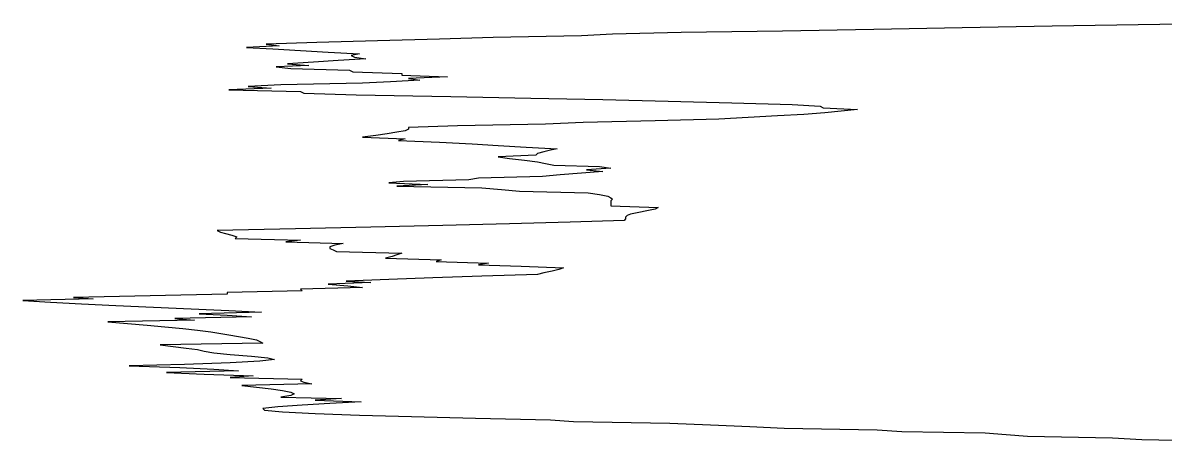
# Model space of a CAD drawing. Header units: millimetres. Extents: x -12.3 to 15.7, y -20.3 to 0.3.
# Drawn here: x -12.31 to -5.32, y -4.19 to -1.63 of the extents above; entities that cross this region are included whole.
import ezdxf

# ---------------------------------------------------------------- set-up
doc = ezdxf.new("R2010")
doc.units = ezdxf.units.MM
doc.layers.add('Wrijvingsgetal', color=7, linetype='Continuous')

msp = doc.modelspace()

# ---------------------------------------------------------------- linework, layer by layer
at = {"layer": 'Wrijvingsgetal'}
msp.add_lwpolyline([(-4.84, -1.63), (-5.35, -1.64), (-6.01, -1.65), (-6.56, -1.66), (-7.1, -1.67), (-7.66, -1.68), (-8.28, -1.69), (-8.7, -1.7), (-8.89, -1.71), (-9.43, -1.72), (-9.76, -1.73), (-10.14, -1.74), (-10.51, -1.75), (-10.82, -1.76), (-10.74, -1.77), (-10.94, -1.78), (-10.78, -1.79), (-10.61, -1.8), (-10.44, -1.81), (-10.25, -1.82), (-10.3, -1.83), (-10.28, -1.84), (-10.21, -1.85), (-10.38, -1.86), (-10.53, -1.87), (-10.69, -1.88), (-10.56, -1.89), (-10.76, -1.9), (-10.67, -1.91), (-10.31, -1.92), (-10.29, -1.93), (-9.99, -1.94), (-9.99, -1.95), (-9.71, -1.96), (-9.95, -1.97), (-9.88, -1.98), (-10.06, -1.99), (-10.23, -2), (-10.73, -2.01), (-10.93, -2.02), (-10.79, -2.03), (-11.05, -2.04), (-10.61, -2.05), (-10.59, -2.06), (-10.27, -2.07), (-9.69, -2.08), (-9.2, -2.09), (-8.76, -2.1), (-8.36, -2.11), (-7.97, -2.12), (-7.6, -2.13), (-7.43, -2.14), (-7.41, -2.15), (-7.2, -2.16), (-7.3, -2.17), (-7.4, -2.18), (-7.53, -2.19), (-7.69, -2.2), (-7.87, -2.21), (-8.05, -2.22), (-8.44, -2.23), (-8.88, -2.24), (-9.11, -2.25), (-9.65, -2.26), (-9.95, -2.27), (-9.95, -2.28), (-9.97, -2.29), (-10.02, -2.3), (-10.08, -2.31), (-10.15, -2.32), (-10.23, -2.33), (-9.97, -2.34), (-10.01, -2.35), (-9.76, -2.36), (-9.56, -2.37), (-9.4, -2.38), (-9.23, -2.39), (-9.04, -2.4), (-9.08, -2.41), (-9.12, -2.42), (-9.16, -2.43), (-9.17, -2.44), (-9.4, -2.45), (-9.33, -2.46), (-9.24, -2.47), (-9.16, -2.48), (-9.11, -2.49), (-9.06, -2.5), (-8.78, -2.51), (-8.71, -2.52), (-8.86, -2.53), (-8.76, -2.54), (-8.89, -2.55), (-9.02, -2.56), (-9.13, -2.57), (-9.52, -2.58), (-9.58, -2.59), (-9.98, -2.6), (-10.07, -2.61), (-9.83, -2.62), (-10.02, -2.63), (-9.5, -2.64), (-9.38, -2.65), (-9.27, -2.66), (-8.85, -2.67), (-8.78, -2.68), (-8.73, -2.69), (-8.71, -2.7), (-8.7, -2.71), (-8.71, -2.72), (-8.71, -2.73), (-8.71, -2.74), (-8.71, -2.75), (-8.42, -2.76), (-8.44, -2.77), (-8.49, -2.78), (-8.54, -2.79), (-8.59, -2.8), (-8.61, -2.81), (-8.62, -2.82), (-8.62, -2.83), (-8.63, -2.84), (-8.96, -2.85), (-9.33, -2.86), (-9.74, -2.87), (-10.18, -2.88), (-10.64, -2.89), (-11.12, -2.9), (-11.1, -2.91), (-11.07, -2.92), (-11.03, -2.93), (-11, -2.94), (-11.01, -2.95), (-10.61, -2.96), (-10.7, -2.97), (-10.35, -2.98), (-10.4, -2.99), (-10.43, -3), (-10.43, -3.01), (-10.41, -3.02), (-10.39, -3.03), (-9.99, -3.04), (-10.02, -3.05), (-10.05, -3.06), (-10.09, -3.07), (-9.75, -3.08), (-9.78, -3.09), (-9.46, -3.1), (-9.52, -3.11), (-9.26, -3.12), (-9, -3.13), (-9.03, -3.14), (-9.07, -3.15), (-9.12, -3.16), (-9.16, -3.17), (-9.5, -3.18), (-9.8, -3.19), (-10.07, -3.2), (-10.33, -3.21), (-10.18, -3.22), (-10.44, -3.23), (-10.32, -3.24), (-10.23, -3.25), (-10.61, -3.26), (-10.6, -3.27), (-11.06, -3.28), (-11.06, -3.29), (-11.53, -3.3), (-12, -3.31), (-11.88, -3.32), (-12.31, -3.33), (-12.14, -3.34), (-11.95, -3.35), (-11.74, -3.36), (-11.51, -3.37), (-11.28, -3.38), (-11.05, -3.39), (-10.85, -3.4), (-11.23, -3.41), (-11.06, -3.42), (-10.91, -3.43), (-11.38, -3.44), (-11.26, -3.45), (-11.79, -3.46), (-11.67, -3.47), (-11.55, -3.48), (-11.44, -3.49), (-11.33, -3.5), (-11.24, -3.51), (-11.16, -3.52), (-11.11, -3.53), (-11.05, -3.54), (-10.99, -3.55), (-10.93, -3.56), (-10.88, -3.57), (-10.86, -3.58), (-10.84, -3.59), (-11.47, -3.6), (-11.39, -3.61), (-11.31, -3.62), (-11.24, -3.63), (-11.2, -3.64), (-11.14, -3.65), (-11.04, -3.66), (-10.91, -3.67), (-10.81, -3.68), (-10.77, -3.69), (-10.86, -3.7), (-11.04, -3.71), (-11.32, -3.72), (-11.66, -3.73), (-11.35, -3.74), (-11.14, -3.75), (-10.99, -3.76), (-11.43, -3.77), (-11.2, -3.78), (-10.9, -3.79), (-11.04, -3.8), (-10.6, -3.81), (-10.61, -3.82), (-10.59, -3.83), (-10.54, -3.84), (-10.97, -3.85), (-10.88, -3.86), (-10.79, -3.87), (-10.72, -3.88), (-10.67, -3.89), (-10.65, -3.9), (-10.67, -3.91), (-10.73, -3.92), (-10.36, -3.93), (-10.52, -3.94), (-10.24, -3.95), (-10.43, -3.96), (-10.6, -3.97), (-10.75, -3.98), (-10.84, -3.99), (-10.83, -4), (-10.72, -4.01), (-10.52, -4.02), (-10.25, -4.03), (-9.93, -4.04), (-9.54, -4.05), (-9.08, -4.06), (-8.94, -4.07), (-8.35, -4.08), (-8.1, -4.09), (-7.86, -4.1), (-7.65, -4.11), (-7.08, -4.12), (-6.93, -4.13), (-6.42, -4.14), (-6.29, -4.15), (-6.16, -4.16), (-5.64, -4.17), (-5.46, -4.18), (-4.94, -4.19)], dxfattribs=at)

doc.saveas('drawing.dxf')
